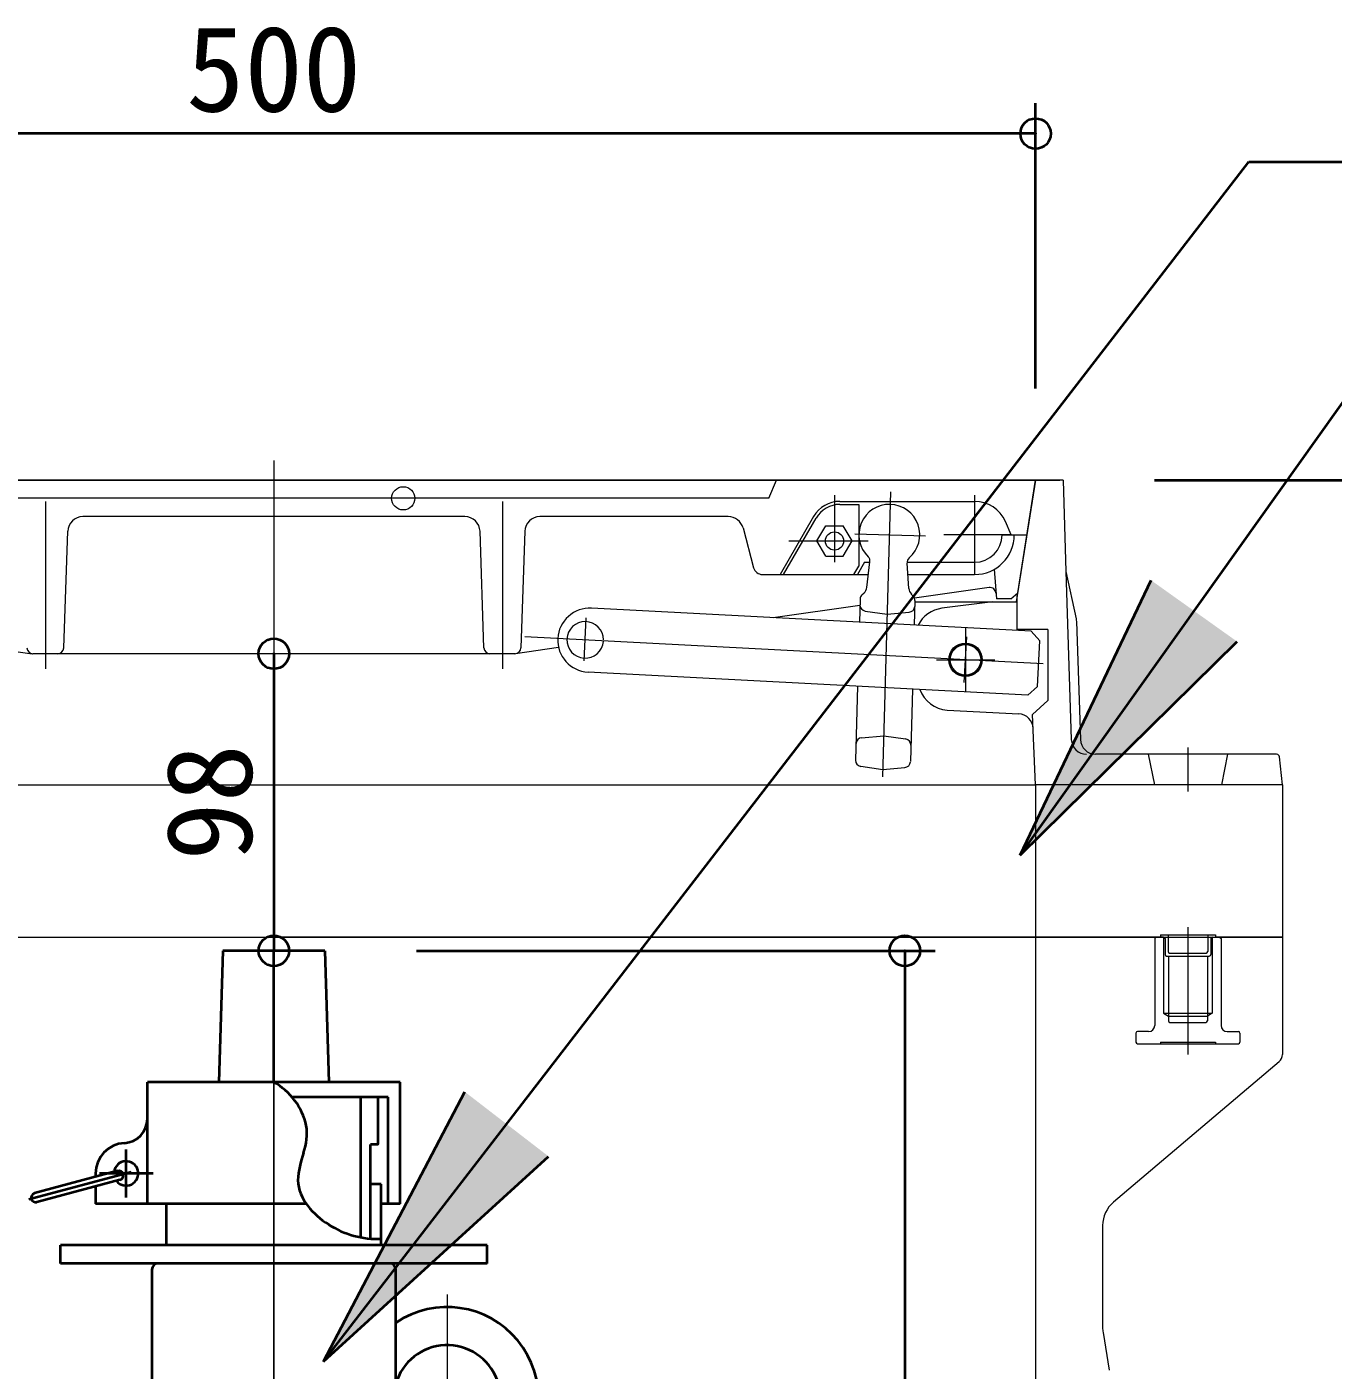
# Model space of a CAD drawing. Units: millimetres at full size, sheet at 1:20. Extents: x -5778 to 5792, y -3160 to 3160.
# Drawn here: x -2235.9 to -1807.2, y 627 to 1067.9 of the extents above; entities that cross this region are included whole.
import ezdxf
from ezdxf.enums import TextEntityAlignment as Align

# ---------------------------------------------------------------- set-up
doc = ezdxf.new("R2010")
doc.units = ezdxf.units.MM
doc.header["$LTSCALE"] = 20
doc.header["$PDMODE"] = 32
doc.header["$PDSIZE"] = 10
for name, color, linetype, lineweight in [('0-7_TEMP01', 3, 'Continuous', 18), ('0-9_躯体', 7, 'Continuous', 9), ('0-B_消火栓', 2, 'Continuous', 40), ('0-E_寸法', 1, 'Continuous', 40)]:
    doc.layers.add(name, color=color, linetype=linetype, lineweight=lineweight)
doc.styles.add('ＭＳ ゴシック', font='')
doc.styles.get('ＭＳ ゴシック').set_extended_font_data('MS Gothic')

msp = doc.modelspace()

# ---------------------------------------------------------------- linework, layer by layer
at = {"layer": '0-7_TEMP01'}
for p, q in [((-2154.82, 925.53), (-2154.82, 769.16)), ((-1970.82, 914.16), (-1970.82, 892.16)), ((-1952.42, 915.31), (-1955.07, 821.77)), ((-2229.82, 912.16), (-2229.82, 857.16)), ((-2079.82, 912.16), (-2079.82, 857.16)), ((-1964.11, 901.47), (-1940.98, 900.83)), ((-1985.83, 899.16), (-1959.82, 899.16)), ((-2053.01, 859.84), (-2052.27, 873.94)), ((-1927.82, 870.66), (-1927.82, 849.67)), ((-1902.31, 858.82), (-2072.46, 867.74)), ((-1928.22, 852.67), (-1927.43, 867.65)), ((-1937.34, 860.16), (-1918.17, 860.16)), ((-1854.82, 831.36), (-1854.82, 816.98)), ((-2154.82, 795.16), (-2154.82, 525.16)), ((-2485.82, 769.16), (-1823.82, 769.16)), ((-2154.81, 338.66), (-2154.81, 764.66)), ((-2154.81, 338.66), (-2154.81, 764.66)), ((-2097.97, 651.83), (-2097.97, 509.33))]:
    msp.add_line(p, q, dxfattribs=at)
at = {"layer": '0-9_躯体'}
for p, q in [((-2412.82, 919.16), (-1896.82, 919.16)), ((-1904.82, 919.16), (-2404.82, 919.16)), ((-1912.44, 919.16), (-2022.76, 919.16)), ((-1992.32, 913.16), (-1989.82, 919.16)), ((-1904.82, 919.15), (-1911.15, 879.16)), ((-1910.68, 882.16), (-1904.82, 919.16)), ((-1895.82, 919.16), (-1904.82, 919.16)), ((-1895.82, 919.16), (-1894.87, 889.16)), ((-1992.32, 913.16), (-2332.32, 913.16)), ((-1924.82, 914.16), (-1924.82, 888.16)), ((-1969.04, 912.16), (-1924.82, 912.16)), ((-1969.04, 911.16), (-1962.82, 911.16)), ((-1962.82, 911.16), (-1962.82, 890.94)), ((-2092.15, 907.16), (-2217.48, 907.16)), ((-2005.67, 907.16), (-2067.48, 907.16)), ((-1977.7, 907.16), (-1988.68, 888.16)), ((-1987.52, 888.16), (-1976.84, 906.66)), ((-1976.6, 899.16), (-1973.7, 904.16)), ((-1973.7, 904.16), (-1967.93, 904.16)), ((-1965.05, 899.16), (-1967.93, 904.16)), ((-1912.82, 901.16), (-1914.74, 905.55)), ((-2223.76, 864.09), (-2222.48, 902.33)), ((-2085.89, 864.09), (-2087.16, 902.33)), ((-2072.48, 902.33), (-2073.76, 864.09)), ((-2000.84, 903.43), (-1997.41, 890.39)), ((-1912.74, 901.16), (-1934.94, 901.16)), ((-1915.82, 901.16), (-1907.67, 901.16)), ((-1973.7, 894.16), (-1976.6, 899.16)), ((-1967.93, 894.16), (-1965.05, 899.16)), ((-1973.7, 894.16), (-1967.93, 894.16)), ((-1964.43, 888.16), (-1962.82, 890.94)), ((-1960.96, 892.16), (-1963.28, 888.16)), ((-1960.96, 892.16), (-1963.28, 888.16)), ((-1960.96, 892.16), (-1959.19, 892.16)), ((-1960.2, 883.93), (-1959.18, 892.28)), ((-1946.99, 892.16), (-1924.82, 892.16)), ((-1946.42, 883.55), (-1946.98, 891.93)), ((-1994.5, 888.16), (-1959.68, 888.16)), ((-1987.52, 888.16), (-1964.43, 888.16)), ((-1946.73, 888.16), (-1924.82, 888.16)), ((-1918.4, 889.86), (-1917.68, 880.16)), ((-1894.87, 889.16), (-1891.45, 873.61)), ((-1894.87, 889.16), (-1893.1, 834)), ((-1961.8, 881.49), (-1961.12, 882.12)), ((-1920.09, 883.87), (-1944.59, 880.44)), ((-1913, 880.15), (-1910.68, 882.16)), ((-2357.55, 879.4), (-2234.16, 862.17)), ((-1962.48, 877.94), (-1990.91, 873.98)), ((-1962.42, 880.09), (-1962.63, 872.5)), ((-1945.61, 881.69), (-1944.97, 881.01)), ((-1944.42, 879.59), (-1944.65, 871.56)), ((-1944.44, 879.16), (-1910.82, 879.16)), ((-1918.82, 879.16), (-1935.6, 877.06)), ((-1913, 880.16), (-1917.68, 880.16)), ((-1910.82, 870.16), (-1910.82, 881.27)), ((-1906.3, 869.54), (-2050.6, 877.11)), ((-1960.75, 876.17), (-1953.56, 875.17)), ((-1953.56, 875.17), (-1946.31, 875.76)), ((-1933.82, 877.28), (-1935.6, 877.06)), ((-1900.82, 870.16), (-1910.82, 870.16)), ((-1903.46, 866.39), (-1906.3, 869.54)), ((-1900.82, 870.16), (-1900.82, 846.78)), ((-1891.34, 872.7), (-1890.1, 834)), ((-2061.36, 864.15), (-2075.48, 862.17)), ((-1904.24, 851.41), (-1903.46, 866.39)), ((-2075.75, 862.16), (-2233.89, 862.16)), ((-1907.4, 848.57), (-2051.7, 856.13)), ((-1963.23, 851.5), (-1963.91, 827.23)), ((-1904.24, 851.41), (-1907.4, 848.57)), ((-1945.24, 850.55), (-1945.92, 826.73)), ((-1905.81, 842.16), (-1900.82, 846.78)), ((-1933.84, 843.67), (-1910.34, 842.4)), ((-1904.82, 819.16), (-1905.81, 842.16)), ((-1961.92, 834.59), (-1954.68, 835.19)), ((-1954.68, 835.19), (-1947.49, 834.18)), ((-1825.72, 829.16), (-1885.11, 829.16)), ((-1867.82, 829.16), (-1865.82, 819.15)), ((-1841.82, 829.16), (-1843.82, 819.16)), ((-1962.19, 825.2), (-1954.99, 824.19)), ((-1954.99, 824.19), (-1947.76, 824.78)), ((-1823.82, 819.15), (-1824.73, 828.26)), ((-2340.59, 819.15), (-1904.82, 819.15)), ((-1823.82, 819.16), (-1904.82, 819.16)), ((-1904.82, 819.15), (-1904.82, 769.16)), ((-1823.82, 819.15), (-1823.82, 769.16)), ((-1854.82, 772.39), (-1854.82, 730.66)), ((-2485.82, 769.16), (-2154.82, 769.16)), ((-1863.82, 769.16), (-2154.82, 769.16)), ((-1904.82, 769.16), (-1904.82, 569.15)), ((-1865.22, 769.16), (-1865.72, 768.65)), ((-1865.72, 768.65), (-1865.72, 740.15)), ((-1865.22, 769.16), (-1862.82, 769.16)), ((-1863.82, 769.9), (-1863.82, 769.16)), ((-1863.82, 769.9), (-1845.82, 769.9)), ((-1862.82, 769.16), (-1863.82, 769.16)), ((-1862.82, 769.16), (-1862.37, 768.88)), ((-1862.82, 769.16), (-1846.82, 769.16)), ((-1862.82, 769.16), (-1862.82, 744.16)), ((-1862.32, 768.65), (-1862.32, 763.41)), ((-1861.32, 769.9), (-1861.32, 764.4)), ((-1848.32, 769.9), (-1848.32, 764.4)), ((-1847.32, 768.65), (-1847.32, 763.41)), ((-1846.82, 769.16), (-1847.27, 768.88)), ((-1846.82, 769.16), (-1844.42, 769.16)), ((-1846.82, 769.16), (-1845.82, 769.16)), ((-1846.82, 769.16), (-1846.82, 744.16)), ((-1845.82, 769.9), (-1845.82, 769.16)), ((-1823.82, 769.16), (-1845.82, 769.16)), ((-1844.42, 769.16), (-1843.92, 768.65)), ((-1843.92, 768.65), (-1843.92, 740.15)), ((-1823.82, 769.16), (-1823.82, 730.57)), ((-1861.82, 762.91), (-1847.82, 762.91)), ((-1861.22, 762.91), (-1861.22, 743.15)), ((-1860.82, 763.9), (-1848.82, 763.9)), ((-1848.42, 762.91), (-1848.42, 743.15)), ((-1862.82, 744.16), (-1861.22, 743.15)), ((-1862.82, 744.16), (-1846.82, 744.16)), ((-1861.22, 743.15), (-1848.42, 743.15)), ((-1861.22, 743.15), (-1861.22, 741.65)), ((-1860.72, 741.15), (-1848.92, 741.15)), ((-1871.87, 737.65), (-1871.87, 734.65)), ((-1867.72, 738.15), (-1871.37, 738.15)), ((-1841.92, 738.15), (-1838.27, 738.15)), ((-1837.77, 737.65), (-1837.77, 734.65)), ((-1871.37, 734.15), (-1838.27, 734.15)), ((-1863.82, 734.65), (-1863.82, 734.15)), ((-1863.82, 734.65), (-1845.82, 734.65)), ((-1845.82, 734.65), (-1845.82, 734.15)), ((-1824.9, 728.26), (-1879.22, 682.16)), ((-1882.82, 674.47), (-1882.82, 640.99)), ((-1882.69, 639.34), (-1880.63, 627.02))]:
    msp.add_line(p, q, dxfattribs=at)
msp.add_lwpolyline([(-1846.82, 744.16), (-1848.42, 743.15), (-1848.42, 741.65)], dxfattribs=at)
for centre, radius in [((-2112.36, 913.16), 3.81), ((-1970.82, 899.16), 3), ((-1927.82, 860.16), 5.5), ((-1927.82, 860.16), 5.25), ((-1927.82, 860.16), 5)]:
    msp.add_circle(centre, radius, dxfattribs=at)
for centre, radius, start, end in [((-1969.04, 902.16), 10, 90, 150), ((-1969.04, 902.16), 9, 90, 150), ((-1952.82, 901.16), 10, 310.777, 225.984), ((-1924.82, 901.16), 11, 23.556, 90), ((-2217.48, 902.16), 5, 90, 178.091), ((-2092.15, 902.16), 5, 1.909, 90), ((-2067.48, 902.16), 5, 90, 178.091), ((-2005.67, 902.16), 5, 14.744, 90), ((-1924.82, 901.16), 9, 270, 0), ((-1924.82, 901.16), 13, 270, 0), ((-1961.16, 892.53), 2, 352.94, 45.984), ((-1944.99, 892.07), 2, 130.777, 183.821), ((-1994.5, 891.16), 3, 194.744, 270), ((-1963.18, 884.3), 3, 313.38, 352.94), ((-1943.42, 883.75), 3, 183.821, 223.381), ((-1919.81, 881.88), 2, 4.236, 97.945), ((-1960.47, 878.15), 2, 178.381, 262.04), ((-1960.42, 880.04), 2, 133.38, 178.38), ((-1946.48, 877.76), 2, 274.721, 358.381), ((-1946.42, 879.64), 2, 358.381, 43.381), ((-2051.15, 866.62), 10.5, 87, 177), ((-1934.36, 867.14), 10, 97.125, 154.22), ((-1896.33, 872.54), 5, 1.828, 12.381), ((-2052.65, 866.7), 6, 0, 355.198), ((-2051.15, 866.62), 10.5, 177, 267), ((-2233.89, 864.16), 2, 181.909, 270), ((-2225.75, 864.16), 2, 270, 358.091), ((-2083.89, 864.16), 2, 181.909, 270), ((-2075.75, 864.16), 2, 270, 358.091), ((-1933.3, 853.66), 10, 198.853, 266.907), ((-1910.61, 837.41), 5, 2.463, 86.907), ((-1961.76, 832.6), 2, 94.721, 178.38), ((-1947.76, 832.19), 2, 358.38, 82.04), ((-1888.11, 834.16), 5, 181.828, 270), ((-1885.11, 834.16), 5, 181.828, 270), ((-1825.72, 828.16), 1, 5.711, 90), ((-1961.92, 827.17), 2, 178.381, 262.04), ((-1947.92, 826.78), 2, 274.721, 358.381), ((-1862.82, 768.65), 0.5, 0, 90), ((-1846.82, 768.65), 0.5, 90, 180), ((-1861.82, 763.41), 0.5, 180, 270), ((-1860.82, 764.4), 0.5, 180, 270), ((-1848.82, 764.4), 0.5, 270, 0), ((-1847.82, 763.41), 0.5, 270, 0), ((-1860.72, 741.65), 0.5, 180, 270), ((-1848.92, 741.65), 0.5, 270, 0), ((-1871.37, 737.65), 0.5, 90, 180), ((-1867.72, 740.15), 2, 270, 0), ((-1841.92, 740.15), 2, 180, 270), ((-1838.27, 737.65), 0.5, 0, 90), ((-1871.37, 734.65), 0.5, 180, 270), ((-1838.27, 734.65), 0.5, 270, 0), ((-1826.82, 730.57), 3, 309.805, 0), ((-1872.82, 674.47), 10, 129.806, 180), ((-1872.82, 640.99), 10, 180, 189.462)]:
    msp.add_arc(centre, radius, start, end, dxfattribs=at)
at = {"layer": '0-B_消火栓'}
for p, q in [((-2171.57, 764.66), (-2172.89, 721.57)), ((-2138.07, 764.66), (-2171.57, 764.66)), ((-2154.81, 721.65), (-2154.81, 764.66)), ((-2138.07, 764.66), (-2136.74, 721.57)), ((-2138.07, 764.66), (-2136.74, 721.57)), ((-2113.32, 721.57), (-2196.32, 721.57)), ((-2196.32, 681.57), (-2196.32, 721.57)), ((-2172.89, 721.65), (-2136.74, 721.65)), ((-2113.32, 681.57), (-2113.32, 721.57)), ((-2117.31, 716.57), (-2148.86, 716.57)), ((-2126.32, 670.6), (-2126.32, 716.57)), ((-2120.77, 716.57), (-2120.56, 716.37)), ((-2120.56, 701.27), (-2120.56, 716.37)), ((-2117.31, 681.57), (-2117.31, 716.57)), ((-2123.07, 670.17), (-2123.07, 701.07)), ((-2203.32, 683.7), (-2203.32, 699.42)), ((-2206.12, 692.38), (-2233.39, 685.07)), ((-2201.69, 692.01), (-2235.19, 683.03)), ((-2205.34, 689.48), (-2232.61, 682.16)), ((-2213.32, 691.57), (-2213.32, 690.44)), ((-2194.49, 691.57), (-2212.09, 691.57)), ((-2119.57, 688.07), (-2123.07, 688.07)), ((-2119.57, 668.07), (-2119.57, 688.07)), ((-2213.32, 687.34), (-2213.32, 681.57)), ((-2144.16, 681.57), (-2213.32, 681.57)), ((-2190.07, 668.07), (-2190.07, 681.57)), ((-2113.32, 681.57), (-2119.57, 681.57)), ((-2119.57, 668.07), (-2119.57, 681.57)), ((-2084.82, 668.07), (-2224.81, 668.07)), ((-2224.81, 662.07), (-2224.81, 668.07)), ((-2084.82, 662.07), (-2084.82, 668.07)), ((-2084.82, 662.07), (-2224.81, 662.07)), ((-2194.81, 602.88), (-2194.81, 660.07)), ((-2114.82, 602.88), (-2114.82, 660.07))]:
    msp.add_line(p, q, dxfattribs=at)
msp.add_lwpolyline([(-2120.56, 701.27), (-2120.77, 701.07), (-2123.07, 701.07)], dxfattribs=at)
for centre, radius, start, end in [((-2167.03, 700.97), 23.95, 37.406, 59.3274), ((-2163.57, 703.23), 19.82, 11.8299, 38.2819), ((-2204.32, 709.54), 8, 273.185, 0), ((-2163.15, 704.69), 19.16, 340.4894, 7.851), ((-2203.32, 691.57), 10, 93.185, 180), ((-2113.3, 687.02), 33.73, 160.4893, 176.0285), ((-2203.32, 691.57), 4, 217.024, 172.976), ((-2205.73, 690.92), 1.5, 285, 105), ((-2132.88, 689.95), 14.07, 182.4084, 219.6681), ((-2233.01, 683.62), 1.5, 105, 285), ((-2122.47, 697.8), 27.11, 218.3958, 237.7464), ((-2120.66, 699.93), 29.89, 237.0063, 254.5462), ((-2120.56, 701.21), 31.14, 254.9956, 271.8338), ((-2192.82, 660.07), 2, 90, 180), ((-2116.82, 660.07), 2, 0, 90), ((-2097.97, 617.71), 30, 314.427, 124.152), ((-2097.97, 617.71), 17.5, 308.734, 164.233)]:
    msp.add_arc(centre, radius, start, end, dxfattribs=at)
at = {"layer": '0-E_寸法'}
for p, q in [((-1904.82, 949.16), (-1904.82, 1042.86)), ((-1904.82, 1032.86), (-2404.82, 1032.86)), ((-2138.56, 629.8), (-1834.82, 1023.58)), ((-1834.82, 1023.58), (-1463.12, 1023.58)), ((-1909.93, 795.99), (-1798.98, 951.74)), ((-1865.82, 919.16), (-1439.84, 919.16)), ((-1865.82, 919.16), (-1536.66, 919.16)), ((-1865.82, 919.16), (-1634.97, 919.16)), ((-1909.93, 795.99), (-1866.94, 886.27)), ((-1909.93, 795.99), (-1838.65, 866.12)), ((-2154.82, 862.16), (-2154.82, 764.66)), ((-2108.06, 764.66), (-1937.74, 764.66)), ((-1947.74, 764.66), (-1947.74, 338.66)), ((-2138.56, 629.8), (-2092.17, 718.38)), ((-2138.56, 629.8), (-2064.67, 697.17))]:
    msp.add_line(p, q, dxfattribs=at)
for p in [(-1904.82, 1032.86), (-2154.82, 862.16), (-2154.82, 764.66), (-1947.74, 764.66)]:
    msp.add_point(p, dxfattribs=at)
for points in [[(-1866.94, 886.27), (-1838.65, 866.12), (-1909.93, 795.99)], [(-2092.17, 718.38), (-2064.67, 697.17), (-2138.56, 629.8)]]:
    msp.add_solid(points, dxfattribs=at)

# ---------------------------------------------------------------- texts
at = {"layer": '0-E_寸法', "style": 'ＭＳ ゴシック'}
msp.add_text('500', height=28.15, dxfattribs=at).set_placement((-2183.62, 1031.65), align=Align.BOTTOM_LEFT)
msp.add_text('98', height=28.15, rotation=90, dxfattribs=at).set_placement((-2153.6, 794.21), align=Align.BOTTOM_LEFT)

doc.saveas('drawing.dxf')
